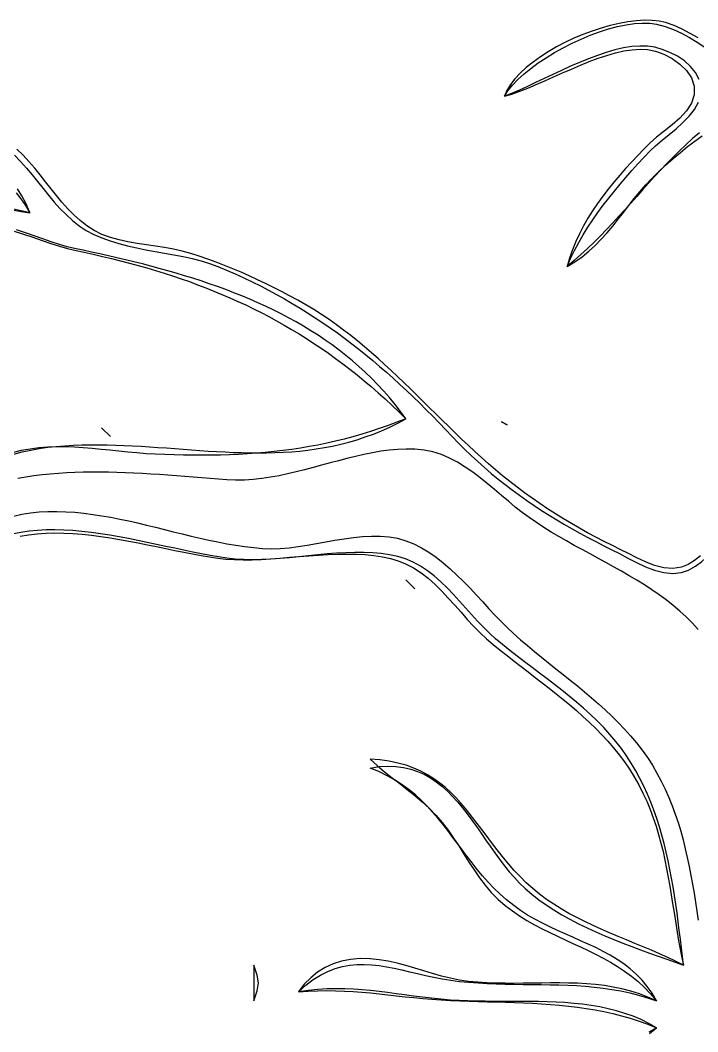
# Model space of a CAD drawing. Extents: x 0 to 411, y 0 to 483.
# Drawn here: x 247.9 to 323.6, y 261.5 to 374.5 of the extents above; entities that cross this region are included whole.
import ezdxf

# ---------------------------------------------------------------- set-up
doc = ezdxf.new("R2010")
doc.units = 0
for name, color, linetype in [('C18', 18, 'CONTINUOUS'), ('C19', 19, 'CONTINUOUS'), ('C27', 27, 'CONTINUOUS'), ('C29', 29, 'CONTINUOUS'), ('C59', 59, 'CONTINUOUS'), ('C7', 7, 'CONTINUOUS')]:
    doc.layers.add(name, color=color, linetype=linetype)

msp = doc.modelspace()

# ---------------------------------------------------------------- linework, layer by layer
at = {"layer": 'C18'}
for points in [[(323.7568, 367.8872), (323.3571, 368.6492), (322.7975, 369.3381), (322.1123, 369.9477), (321.3356, 370.4717), (320.5018, 370.9041), (319.6449, 371.2385), (318.7993, 371.4688), (317.9992, 371.5887), (317.1375, 371.6103), (316.2404, 371.5436), (315.3131, 371.3974), (314.3605, 371.1806), (313.3877, 370.9022), (312.4, 370.571), (311.4023, 370.1961), (310.3998, 369.7863), (309.3975, 369.3505), (308.4005, 368.8977), (307.4141, 368.4367), (306.4431, 367.9766), (305.4928, 367.5261), (304.5683, 367.0943), (303.6745, 366.6901), (302.8167, 366.3223), (302, 366), (302.407, 366.6159), (302.9165, 367.2401), (303.5192, 367.8675), (304.2057, 368.4929), (304.9668, 369.1113), (305.7931, 369.7175), (306.6754, 370.3064), (307.6043, 370.8729), (308.5705, 371.4118), (309.5647, 371.9182), (310.5776, 372.3867), (311.6, 372.8124), (312.6224, 373.1901), (313.6356, 373.5146), (314.6302, 373.781), (315.5971, 373.984), (316.5268, 374.1185), (317.41, 374.1794), (318.2375, 374.1616), (319, 374.0601), (319.9667, 373.807), (320.8964, 373.4568), (321.7977, 373.0302), (322.6789, 372.5484), (323.5486, 372.0324), (324.4152, 371.5032)], [(323.7905, 361.9333), (323.0254, 361.2687), (322.2806, 360.5894), (321.5538, 359.8971), (320.8429, 359.1933), (320.1456, 358.4796), (319.4597, 357.7576), (318.7828, 357.0288), (318.1127, 356.2949), (317.4473, 355.5574), (316.7841, 354.8178), (316.121, 354.0779), (315.4558, 353.339), (314.7862, 352.6028), (314.1099, 351.871), (313.4246, 351.1449), (312.7282, 350.4263), (312.0184, 349.7167), (311.2929, 349.0177), (310.5495, 348.3309), (309.7859, 347.6578), (309, 347), (309.4041, 347.9057), (309.8417, 348.796), (310.3105, 349.6714), (310.8084, 350.5322), (311.3333, 351.379), (311.883, 352.2122), (312.4555, 353.0322), (313.0487, 353.8395), (313.6604, 354.6346), (314.2884, 355.418), (314.9307, 356.1899), (315.5852, 356.951), (316.2498, 357.7017), (316.9222, 358.4424), (317.6004, 359.1736), (318.2824, 359.8958), (318.8999, 360.4858), (319.6179, 361.0951), (320.3947, 361.7271), (321.1881, 362.3847), (321.9564, 363.0712), (322.6576, 363.7897), (323.2499, 364.5434), (323.6912, 365.3354)], [(247.2785, 359.4246), (247.9569, 358.7226), (248.6071, 357.9904), (249.2371, 357.2371), (249.8549, 356.472), (250.4682, 355.7041), (251.0849, 354.9427), (251.7131, 354.197), (252.3604, 353.4761), (253.0349, 352.7891), (253.7444, 352.1453), (254.4968, 351.5538), (255.3001, 351.0239), (256.1419, 350.5708), (257.0314, 350.1802), (257.962, 349.8438), (258.9273, 349.5531), (259.9209, 349.2998), (260.9364, 349.0756), (261.9674, 348.872), (263.0074, 348.6808), (264.0499, 348.4935), (265.0887, 348.3018), (266.1171, 348.0973), (267.1289, 347.8717), (268.1176, 347.6166), (269.0768, 347.3236), (270, 346.9845), (270.9752, 346.5806), (271.9366, 346.1633), (272.8846, 345.7327), (273.8196, 345.2889), (274.7418, 344.832), (275.6517, 344.3622), (276.5496, 343.8796), (277.4359, 343.3843), (278.3109, 342.8764), (279.175, 342.3561), (280.0287, 341.8235), (280.8721, 341.2787), (281.7058, 340.7218), (282.53, 340.1529), (283.3452, 339.5723), (284.1517, 338.9799), (284.9499, 338.376), (285.74, 337.7607), (286.5226, 337.134), (287.2979, 336.4961), (288.0664, 335.8472), (288.8283, 335.1873), (289.5841, 334.5166), (290.3341, 333.8352), (291.0787, 333.1432), (291.8182, 332.4407), (292.5531, 331.728), (293.2836, 331.005), (294.0101, 330.272), (294.7331, 329.529), (295.4528, 328.7762), (296.1697, 328.0138), (296.8625, 327.2869), (297.5696, 326.5766), (298.2904, 325.8826), (299.0245, 325.2045), (299.7714, 324.5421), (300.5306, 323.895), (301.3019, 323.2629), (302.0846, 322.6455), (302.8784, 322.0426), (303.6827, 321.4537), (304.4973, 320.8787), (305.3215, 320.3171), (306.155, 319.7687), (306.9973, 319.2332), (307.848, 318.7102), (308.7066, 318.1995), (309.5728, 317.7007), (310.4459, 317.2135), (311.3256, 316.7376), (312.2115, 316.2728), (313.1031, 315.8187), (314, 315.375), (314.8599, 314.933), (315.7825, 314.4393), (316.7527, 313.9376), (317.7555, 313.4711), (318.7757, 313.0833), (319.7984, 312.8178), (320.8085, 312.7179), (321.7909, 312.8271)], [(247.0349, 353.326), (248.0267, 353.133), (249, 353), (248.5768, 353.9836), (248.1158, 354.8775), (247.6188, 355.6849)], [(247.2052, 326.0276), (248.1453, 326.2853), (249.0912, 326.5034), (250.0429, 326.6794), (251, 326.8109), (251.9512, 326.907), (252.9017, 326.9815), (253.8515, 327.0358), (254.8005, 327.0714), (255.7486, 327.0898), (256.696, 327.0926), (257.6426, 327.0813), (258.5883, 327.0573), (259.5331, 327.0222), (260.477, 326.9775), (261.4201, 326.9248), (262.3622, 326.8654), (263.3033, 326.8009), (264.2435, 326.7329), (265.1827, 326.6629), (266.1209, 326.5922), (267.058, 326.5226), (267.9941, 326.4554), (268.9292, 326.3923), (269.8631, 326.3346), (270.796, 326.2839), (271.7277, 326.2418), (272.6583, 326.2096), (273.5877, 326.1891), (274.516, 326.1815), (275.443, 326.1886), (276.3688, 326.2117), (277.2934, 326.2524), (278.2167, 326.3122), (279.1388, 326.3925), (280.0595, 326.4951), (280.9789, 326.6212), (281.897, 326.7725), (282.8138, 326.9504), (283.7291, 327.1564), (284.643, 327.3922), (285.5556, 327.6591), (286.4667, 327.9587), (287.3763, 328.2925), (288.2845, 328.662), (289.1912, 329.0688), (290.0963, 329.5142), (291, 330), (290.4051, 330.812), (289.792, 331.5995), (289.1612, 332.363), (288.5132, 333.103), (287.8483, 333.82), (287.1672, 334.5144), (286.4703, 335.1868), (285.7581, 335.8376), (285.031, 336.4673), (284.2896, 337.0765), (283.5343, 337.6655), (282.7656, 338.2349), (281.9841, 338.7852), (281.1901, 339.3168), (280.3842, 339.8302), (279.5669, 340.326), (278.7386, 340.8046), (277.8998, 341.2664), (277.051, 341.7121), (276.1927, 342.142), (275.3254, 342.5567), (274.4496, 342.9566), (273.5657, 343.3422), (272.6742, 343.714), (271.7756, 344.0725), (270.8705, 344.4182), (269.9592, 344.7516), (269.0423, 345.0731), (268.1202, 345.3833), (267.1934, 345.6826), (266.2625, 345.9715), (265.3279, 346.2505), (264.39, 346.52), (263.4495, 346.7807), (262.5066, 347.0329), (261.5621, 347.2771), (260.6162, 347.5139), (259.6695, 347.7437), (258.7226, 347.967), (257.7758, 348.1843), (256.8296, 348.396), (255.8846, 348.6027), (254.9412, 348.8049), (254, 349.003), (253.1741, 349.2027), (252.301, 349.4584), (251.3883, 349.7558), (250.444, 350.0804), (249.4761, 350.4176), (248.4923, 350.7532), (247.5007, 351.0726)], [(321.7908, 312.8271), (322.5758, 313.0984), (323.3371, 313.5214), (324.0749, 314.0756), (324.7891, 314.7406), (325.48, 315.496), (326.1476, 316.3215), (326.7921, 317.1966), (327.4136, 318.101), (328.0122, 319.0143), (328.588, 319.916), (329.1412, 320.7859), (329.6718, 321.6034), (330.18, 322.3482), (330.6659, 323)], [(290.9606, 314.3425), (290.0853, 314.6058), (289.1783, 314.8038), (288.2424, 314.943), (287.2811, 315.0295), (286.2973, 315.0697), (285.2943, 315.07), (284.2751, 315.0367), (283.2431, 314.9762), (282.2013, 314.8947), (281.1529, 314.7986), (280.101, 314.6942), (279.0488, 314.5879), (277.9995, 314.486), (276.9562, 314.3949), (275.9221, 314.3208), (274.9004, 314.2701), (273.8941, 314.2492), (272.9065, 314.2643), (271.9407, 314.3219), (271, 314.4282), (270.083, 314.5693), (269.1432, 314.7317), (268.1826, 314.9119), (267.2034, 315.1068), (266.2079, 315.3132), (265.1983, 315.5278), (264.1767, 315.7474), (263.1454, 315.9687), (262.1065, 316.1885), (261.0622, 316.4037), (260.0148, 316.6108), (258.9665, 316.8069), (257.9194, 316.9885), (256.8757, 317.1525), (255.8377, 317.2956), (254.8074, 317.4146), (253.7873, 317.5063), (252.7793, 317.5674), (251.7858, 317.5948), (250.8089, 317.5851), (249.8508, 317.5352), (248.9138, 317.4418), (248, 317.3017)], [(248, 317.3016), (246.9807, 317.0907)], [(318.2049, 261.3703), (319, 262), (318.1434, 262.4794), (317.2682, 262.904), (316.3758, 263.2769), (315.4674, 263.6016), (314.5443, 263.8813), (313.608, 264.1194), (312.6598, 264.3193), (311.7009, 264.4842), (310.7327, 264.6174), (309.7566, 264.7225), (308.7738, 264.8025), (307.7857, 264.861), (306.7937, 264.9012), (305.799, 264.9264), (304.803, 264.9401), (303.8071, 264.9454), (302.8125, 264.9458), (301.8205, 264.9446), (300.8326, 264.9451), (299.8501, 264.9507), (298.8742, 264.9646), (297.9063, 264.9903), (296.9478, 265.031), (296, 265.0902), (294.9137, 265.1813), (293.8618, 265.2891), (292.8393, 265.4092), (291.8417, 265.5374), (290.8643, 265.6694), (289.9023, 265.801), (288.9511, 265.9279), (288.0059, 266.0458), (287.0622, 266.1505), (286.1152, 266.2377), (285.1602, 266.3031), (284.1925, 266.3425), (283.2075, 266.3516), (282.2004, 266.3262), (281.1666, 266.262), (280.1013, 266.1546), (279, 266), (279.8312, 266.7445), (280.6555, 267.3696), (281.4743, 267.8831), (282.2892, 268.2932), (283.1016, 268.6077), (283.9131, 268.8347), (284.7251, 268.9822), (285.5393, 269.0581), (286.357, 269.0705), (287.1798, 269.0274), (288.0093, 268.9367), (288.8469, 268.8065), (289.6941, 268.6447), (290.5524, 268.4593), (291.4235, 268.2584), (292.3086, 268.0499), (293.2095, 267.8418), (294.1276, 267.6421), (295.0643, 267.4589), (296.0213, 267.3), (297, 267.1736), (298.0339, 267.0736), (299.0612, 266.997), (300.0824, 266.9403), (301.098, 266.8999), (302.1085, 266.8724), (303.1144, 266.8542), (304.1162, 266.842), (305.1145, 266.8322), (306.1097, 266.8214), (307.1023, 266.806), (308.0929, 266.7826), (309.082, 266.7477), (310.07, 266.6978), (311.0575, 266.6294), (312.045, 266.5391), (313.033, 266.4234), (314.0221, 266.2787), (315.0126, 266.1017), (316.0051, 265.8888), (317.0002, 265.6365), (317.9983, 265.3414), (319, 265), (318.5118, 265.8466), (317.97, 266.621), (317.3787, 267.3293), (316.7422, 267.9774), (316.0645, 268.5714), (315.35, 269.1174), (314.6027, 269.6213), (313.8268, 270.0892), (313.0265, 270.5271), (312.2061, 270.9411), (311.3696, 271.3371), (310.5213, 271.7212), (309.6653, 272.0994), (308.8058, 272.4778), (307.9471, 272.8624), (307.0932, 273.2592), (306.2483, 273.6742), (305.4167, 274.1135), (304.6025, 274.5831), (303.81, 275.089), (303.0432, 275.6373), (302.2588, 276.2648), (301.5229, 276.9147), (300.8303, 277.5842), (300.1758, 278.2702), (299.554, 278.9698), (298.9599, 279.6803), (298.388, 280.3986), (297.8332, 281.1219), (297.2903, 281.8473), (296.7539, 282.5718), (296.2189, 283.2925), (295.6799, 284.0066), (295.1319, 284.7112), (294.5694, 285.4032), (293.9873, 286.08), (293.3803, 286.7384), (292.7433, 287.3757), (292.0708, 287.9889), (291.3578, 288.5751), (290.5989, 289.1315), (289.7889, 289.655), (288.9226, 290.1429), (287.9947, 290.5922), (287, 291), (288.0133, 291.1525), (288.9713, 291.2122), (289.8774, 291.1843), (290.7346, 291.0738), (291.5461, 290.886), (292.3153, 290.6259), (293.0451, 290.2986), (293.739, 289.9092), (294.4, 289.4629), (295.0313, 288.9648), (295.6362, 288.4201), (296.2178, 287.8337), (296.7793, 287.2109), (297.324, 286.5568), (297.8551, 285.8765), (298.3756, 285.1751), (298.8889, 284.4577), (299.3982, 283.7295), (299.9065, 282.9956), (300.4172, 282.261), (300.9334, 281.531), (301.4583, 280.8106), (301.9951, 280.1049), (302.5471, 279.4192), (303.1173, 278.7584), (303.7091, 278.1278), (304.3256, 277.5324), (305.0602, 276.8967), (305.8405, 276.2887), (306.6621, 275.7069), (307.5209, 275.1504), (308.4127, 274.6177), (309.3332, 274.1079), (310.2782, 273.6195), (311.2436, 273.1515), (312.2251, 272.7025), (313.2185, 272.2715), (314.2195, 271.8573), (315.2241, 271.4585), (316.2279, 271.074), (317.2268, 270.7026), (318.2166, 270.3431), (319.193, 269.9943), (320.1518, 269.655), (321.0889, 269.3239), (322, 269), (321.8882, 269.9605), (321.7762, 270.926), (321.6622, 271.8953), (321.545, 272.8677), (321.4229, 273.8421), (321.2945, 274.8178), (321.1582, 275.7937), (321.0126, 276.769), (320.8561, 277.7427), (320.6873, 278.7139), (320.5046, 279.6818), (320.3065, 280.6453), (320.0916, 281.6037), (319.8583, 282.5559), (319.6052, 283.501), (319.3306, 284.4382), (319.0332, 285.3665), (318.7115, 286.2851), (318.3638, 287.1929), (317.9888, 288.0891), (317.5848, 288.9728), (317.1505, 289.8431), (316.6843, 290.6989), (316.1847, 291.5395), (315.6502, 292.3639), (315.0793, 293.1713), (314.4706, 293.9606), (313.802, 294.7551), (313.1027, 295.5213), (312.3757, 296.2619), (311.624, 296.9795), (310.8507, 297.6769), (310.0589, 298.3566), (309.2517, 299.0215), (308.432, 299.6741), (307.6031, 300.3171), (306.7678, 300.9533), (305.9294, 301.5852), (305.0909, 302.2157), (304.2553, 302.8473), (303.4257, 303.4827), (302.6052, 304.1247), (301.7969, 304.7759), (301.0038, 305.439), (300.329, 306.0489), (299.6609, 306.7108), (298.9959, 307.4129), (298.331, 308.1429), (297.6628, 308.889), (296.988, 309.6391), (296.3034, 310.3812), (295.6057, 311.1033), (294.8916, 311.7933), (294.1578, 312.4393), (293.4011, 313.0293), (292.6181, 313.5511), (291.8057, 313.9929), (290.9606, 314.3426)]]:
    msp.add_lwpolyline(points, dxfattribs=at)
at = {"layer": 'C19'}
msp.add_lwpolyline([(274, 269), (274, 265), (274.3994, 266.1198), (274.5326, 266.9999), (274.3994, 267.88), (274, 269)], dxfattribs=at)
at = {"layer": 'C27'}
for points in [[(257, 329), (258, 328), (257, 329)], [(323.6703, 306.4624), (323.0089, 307.184), (322.3167, 307.8724), (321.5959, 308.5299), (320.8489, 309.159), (320.0781, 309.7622), (319.2857, 310.3418), (318.4741, 310.9003), (317.6457, 311.4401), (316.8027, 311.9638), (315.9475, 312.4736), (315.0825, 312.972), (314.2099, 313.4616), (313.3321, 313.9446), (312.4514, 314.4236), (311.5702, 314.9009), (310.6908, 315.3791), (309.8155, 315.8605), (308.9467, 316.3475), (308.0866, 316.8427), (307.2377, 317.3484), (306.4023, 317.8671), (305.5826, 318.4012), (304.781, 318.9531), (304, 319.5254), (303.222, 320.1354), (302.4465, 320.776), (301.6698, 321.4354), (300.8882, 322.1019), (300.0981, 322.764), (299.2959, 323.41), (298.4778, 324.0283), (297.6402, 324.6072), (296.7794, 325.1351), (295.8918, 325.6003), (294.9737, 325.9912), (294.0215, 326.2962), (293.0315, 326.5036), (292, 326.6018), (291.0463, 326.611), (290.0954, 326.5701), (289.1466, 326.4843), (288.1996, 326.3588), (287.254, 326.1986), (286.3094, 326.009), (285.3654, 325.7952), (284.4216, 325.5622), (283.4776, 325.3153), (282.5329, 325.0596), (281.5872, 324.8002), (280.64, 324.5424), (279.691, 324.2913), (278.7398, 324.0521), (277.7859, 323.8298), (276.8289, 323.6298), (275.8684, 323.4571), (274.9041, 323.3169), (273.9355, 323.2143), (272.9622, 323.1546), (271.9838, 323.1429), (271, 323.1844), (270.0671, 323.2521), (269.1306, 323.3229), (268.191, 323.3957), (267.2487, 323.4696), (266.3042, 323.5433), (265.358, 323.6158), (264.4105, 323.686), (263.4622, 323.7528), (262.5134, 323.8153), (261.5648, 323.8722), (260.6168, 323.9225), (259.6697, 323.9651), (258.7241, 323.999), (257.7805, 324.023), (256.8393, 324.0361), (255.9009, 324.0372), (254.9658, 324.0253), (254.0345, 323.9992), (253.1075, 323.9579), (252.1851, 323.9002), (251.2679, 323.8252), (250.3563, 323.7317), (249.4508, 323.6186), (248.5519, 323.4849), (247.6599, 323.3295)], [(247.1496, 319.1367), (248.1092, 319.3343), (249.0708, 319.4883), (250.0344, 319.5937), (251, 319.6458), (252.0107, 319.6507), (253.0194, 319.6177), (254.026, 319.5501), (255.0309, 319.4507), (256.0341, 319.3226), (257.0358, 319.169), (258.0362, 318.9928), (259.0355, 318.7972), (260.0338, 318.5852), (261.0312, 318.3598), (262.028, 318.1241), (263.0243, 317.8813), (264.0202, 317.6342), (265.0159, 317.3861), (266.0117, 317.1399), (267.0076, 316.8987), (268.0038, 316.6657), (269.0005, 316.4437), (269.9979, 316.236), (270.996, 316.0456), (271.9951, 315.8754), (272.9954, 315.7287), (273.9969, 315.6084), (275, 315.5177), (275.9654, 315.4831), (276.9495, 315.5145), (277.9493, 315.6002), (278.9617, 315.7287), (279.9838, 315.8883), (281.0125, 316.0675), (282.0448, 316.2546), (283.0777, 316.438), (284.1081, 316.6062), (285.1331, 316.7475), (286.1496, 316.8504), (287.1547, 316.9032), (288.1453, 316.8944), (289.1184, 316.8122), (290.0709, 316.6453), (291, 316.3819), (291.8847, 316.0296), (292.7429, 315.5974), (293.5765, 315.0941), (294.3872, 314.5281), (295.1772, 313.9083), (295.9482, 313.2431), (296.7022, 312.5413), (297.4412, 311.8114), (298.1669, 311.0622), (298.8814, 310.3022), (299.5866, 309.54), (300.2843, 308.7844), (300.9765, 308.044), (301.6652, 307.3273), (302.3521, 306.6431), (303.0393, 306), (303.7996, 305.3278), (304.5732, 304.6667), (305.3575, 304.0142), (306.1502, 303.3684), (306.9489, 302.727), (307.751, 302.0878), (308.5542, 301.4487), (309.356, 300.8075), (310.154, 300.162), (310.9457, 299.5102), (311.7287, 298.8497), (312.5006, 298.1784), (313.2589, 297.4942), (314.0012, 296.795), (314.725, 296.0784), (315.428, 295.3424), (316.1076, 294.5848), (316.7615, 293.8034), (317.3873, 292.9961), (317.9821, 292.1582), (318.5351, 291.3025), (319.0483, 290.4301), (319.5238, 289.5419), (319.9635, 288.6389), (320.3695, 287.7221), (320.744, 286.7925), (321.0888, 285.8511), (321.4061, 284.8989), (321.698, 283.9368), (321.9664, 282.9659), (322.2134, 281.9872), (322.4411, 281.0016), (322.6515, 280.0101), (322.8467, 279.0137), (323.0286, 278.0135), (323.1994, 277.0104), (323.3612, 276.0053), (323.5158, 274.9994), (323.6655, 273.9935)]]:
    msp.add_lwpolyline(points, dxfattribs=at)
at = {"layer": 'C29'}
msp.add_lwpolyline([(301.6667, 329.6667), (302.3333, 329.3333), (301.6666, 329.6666)], dxfattribs=at)
at = {"layer": 'C59'}
msp.add_lwpolyline([(291, 312), (292, 311), (291, 312)], dxfattribs=at)
at = {"layer": 'C7'}
for points in [[(323.6486, 372.5151), (322.7745, 373.021), (321.8811, 373.4876), (320.9593, 373.8966), (320, 374.2299), (319.2833, 374.3913), (318.4967, 374.4776), (317.6493, 374.4926), (316.7501, 374.4397), (315.808, 374.3227), (314.8322, 374.145), (313.8316, 373.9103), (312.8154, 373.6222), (311.7925, 373.2843), (310.7719, 372.9002), (309.7628, 372.4735), (308.7742, 372.0079), (307.815, 371.5068), (306.8943, 370.974), (306.0212, 370.413), (305.2047, 369.8274), (304.4538, 369.2209), (303.7776, 368.597), (303.185, 367.9594), (302.6852, 367.3116), (302.2872, 366.6572), (302, 366), (302.8385, 366.2506), (303.7151, 366.5585), (304.6247, 366.9134), (305.5622, 367.3055), (306.5226, 367.7247), (307.5008, 368.1608), (308.4919, 368.604), (309.4907, 369.0441), (310.4923, 369.4711), (311.4915, 369.875), (312.4834, 370.2457), (313.463, 370.5732), (314.4251, 370.8475), (315.3647, 371.0585), (316.2768, 371.1961), (317.1564, 371.2504), (317.9984, 371.2114), (318.8929, 371.0334), (319.833, 370.6948), (320.7615, 370.2114), (321.6207, 369.5988), (322.3534, 368.8726), (322.902, 368.0484), (323.2092, 367.142), (323.2176, 366.169)], [(323.2175, 366.169), (322.908, 365.2352), (322.3409, 364.3716), (321.5918, 363.5692), (320.7359, 362.8189), (319.8487, 362.1118), (319.0057, 361.4388), (318.2824, 360.7909)], [(318.2824, 360.7908), (317.5936, 360.0961), (316.9065, 359.3885), (316.2241, 358.6677), (315.5499, 357.9334), (314.8871, 357.1851), (314.2388, 356.4227), (313.6084, 355.6456), (312.999, 354.8537), (312.414, 354.0465), (311.8566, 353.2237), (311.33, 352.385), (310.8375, 351.5301), (310.3823, 350.6586), (309.9678, 349.7701), (309.597, 348.8645), (309.2733, 347.9412), (309, 347), (309.8724, 347.5162), (310.6842, 348.0854), (311.4431, 348.7012), (312.1567, 349.3578), (312.8324, 350.049), (313.478, 350.7688), (314.1011, 351.5112), (314.7091, 352.27), (315.3098, 353.0394), (315.9107, 353.8131), (316.5194, 354.5852), (317.1436, 355.3496), (317.7907, 356.1003), (318.4684, 356.8311), (319.1844, 357.5362), (320.0212, 358.3053), (320.8476, 359.0362), (321.6651, 359.7296), (322.4754, 360.3863), (323.2802, 361.007), (324.0813, 361.5923)], [(321.7908, 313.4429), (320.8081, 313.2829), (319.8001, 313.3598), (318.7844, 313.6188), (317.7789, 314.0048), (316.8011, 314.4629), (315.8689, 314.9381), (315, 315.3757), (314.068, 315.8316), (313.1407, 316.3), (312.2186, 316.7811), (311.3025, 317.2752), (310.3929, 317.7826), (309.4905, 318.3033), (308.5959, 318.8377), (307.7098, 319.386), (306.8327, 319.9485), (305.9654, 320.5253), (305.1084, 321.1167), (304.2623, 321.7229), (303.4279, 322.3442), (302.6057, 322.9808), (301.7964, 323.633), (301.0007, 324.3009), (300.2251, 324.9745), (299.4618, 325.655), (298.7094, 326.3412), (297.9666, 327.0325), (297.2323, 327.7277), (296.5052, 328.426), (295.7841, 329.1266), (295.0677, 329.8284), (294.3548, 330.5305), (293.6442, 331.2321), (292.9346, 331.9323), (292.2247, 332.63), (291.5134, 333.3244), (290.7995, 334.0147), (290.0815, 334.6997), (289.3585, 335.3788), (288.629, 336.0509), (287.8919, 336.7151), (287.1459, 337.3705), (286.3898, 338.0161), (285.6223, 338.6512), (284.8422, 339.2747), (284.0483, 339.8858), (283.2394, 340.4835), (282.4141, 341.0669), (281.5713, 341.6351), (280.7097, 342.1872), (279.8281, 342.7222), (278.9253, 343.2393), (278, 343.7376), (277.1153, 344.1944), (276.224, 344.645), (275.3259, 345.0877), (274.4213, 345.5208), (273.5102, 345.9427), (272.5927, 346.3516), (271.669, 346.7458), (270.739, 347.1238), (269.803, 347.4838), (268.861, 347.8242), (267.9131, 348.1432), (266.9593, 348.4392), (266, 348.7106), (265.0423, 348.9353), (264.0508, 349.1172), (263.0361, 349.2728), (262.0087, 349.4188), (260.9793, 349.5719), (259.9585, 349.7485), (258.9569, 349.9654), (257.9851, 350.2392), (257.0538, 350.5865), (256.1736, 351.0239), (255.3631, 351.5413), (254.6073, 352.1236), (253.898, 352.7612), (253.2268, 353.4445), (252.5854, 354.1641), (251.9655, 354.9104), (251.3588, 355.6739), (250.757, 356.445), (250.1519, 357.2143), (249.535, 357.9722), (248.8982, 358.7092), (248.2332, 359.4158), (247.5315, 360.0824)], [(247.4554, 355.2151), (247.9903, 354.5352), (248.5054, 353.7973), (249, 353), (248.0234, 353.1931), (247.036, 353.4313)], [(247.2393, 350.9284), (248.289, 350.6035), (249.3332, 350.2566), (250.3583, 349.9051), (251.351, 349.5664), (252.2978, 349.2579), (253.1853, 348.9969), (254, 348.8009), (255.0443, 348.5831), (256.0782, 348.3577), (257.1017, 348.1246), (258.1151, 347.8833), (259.1186, 347.6337), (260.1123, 347.3755), (261.0964, 347.1083), (262.0712, 346.8319), (263.0368, 346.546), (263.9933, 346.2504), (264.9411, 345.9448), (265.8803, 345.6289), (266.811, 345.3024), (267.7336, 344.9651), (268.6481, 344.6166), (269.5547, 344.2568), (270.4537, 343.8852), (271.3452, 343.5018), (272.2295, 343.1061), (273.1066, 342.6979), (273.9769, 342.277), (274.8405, 341.8429), (275.6976, 341.3956), (276.5484, 340.9347), (277.393, 340.4599), (278.2317, 339.971), (279.0647, 339.4676), (279.8921, 338.9496), (280.7141, 338.4166), (281.531, 337.8683), (282.3429, 337.3045), (283.15, 336.7249), (283.9525, 336.1293), (284.7507, 335.5173), (285.5446, 334.8887), (286.3344, 334.2432), (287.1205, 333.5805), (287.9029, 332.9004), (288.6819, 332.2025), (289.4576, 331.4867), (290.2302, 330.7526), (291, 330), (290.0076, 329.6068), (289.0189, 329.2373), (288.0332, 328.8908), (287.0503, 328.5669), (286.0694, 328.2648), (285.0903, 327.9842), (284.1124, 327.7242), (283.1352, 327.4845), (282.1582, 327.2644), (281.181, 327.0633), (280.203, 326.8806), (279.2238, 326.7159), (278.243, 326.5684), (277.26, 326.4377), (276.2743, 326.3231), (275.2855, 326.224), (274.2931, 326.14), (273.2965, 326.0703), (272.2954, 326.0145), (271.2893, 325.9719), (270.2776, 325.9421), (269.2598, 325.9243), (268.2356, 325.918), (267.2044, 325.9227), (266.1657, 325.9377), (265.119, 325.9625), (264.0639, 325.9966), (263, 326.0393), (261.9756, 326.0965), (260.9588, 326.1742), (259.9485, 326.2668), (258.9439, 326.3684), (257.9441, 326.4733), (256.9483, 326.5757), (255.9555, 326.6699), (254.9649, 326.7501), (253.9755, 326.8107), (252.9865, 326.8457), (251.997, 326.8495), (251.0061, 326.8164), (250.013, 326.7406), (249.0167, 326.6162), (248.0163, 326.4377), (247.011, 326.1992)], [(247.9166, 316.8874), (248.8553, 317.0449), (249.8139, 317.1539), (250.7906, 317.2179), (251.783, 317.2403), (252.7893, 317.2246), (253.8072, 317.1741), (254.8349, 317.0922), (255.8701, 316.9825), (256.9108, 316.8482), (257.9549, 316.6929), (259.0004, 316.5199), (260.0453, 316.3326), (261.0873, 316.1345), (262.1245, 315.929), (263.1549, 315.7195), (264.1762, 315.5094), (265.1865, 315.3022), (266.1837, 315.1012), (267.1657, 314.9099), (268.1305, 314.7316), (269.0759, 314.5699), (270, 314.4282), (270.9013, 314.3259), (271.8398, 314.2675), (272.8111, 314.2473), (273.8109, 314.2595), (274.8349, 314.2982), (275.8787, 314.3578), (276.9381, 314.4324), (278.0086, 314.5162), (279.086, 314.6035), (280.1659, 314.6884), (281.2441, 314.7652), (282.3161, 314.828), (283.3777, 314.8712), (284.4245, 314.8889), (285.4522, 314.8753), (286.4565, 314.8247), (287.433, 314.7312), (288.3775, 314.5891), (289.2856, 314.3926), (290.153, 314.1359), (290.9753, 313.8132), (291.8557, 313.3572), (292.6942, 312.8083), (293.4965, 312.1812), (294.268, 311.4906), (295.0146, 310.7512), (295.7418, 309.9775), (296.4552, 309.1844), (297.1607, 308.3863), (297.8636, 307.5981), (298.5699, 306.8344), (299.2849, 306.1097), (300.0146, 305.439), (300.768, 304.7984), (301.5315, 304.1688), (302.3031, 303.5483), (303.081, 302.9349), (303.8633, 302.3266), (304.648, 301.7214), (305.4332, 301.1174), (306.2171, 300.5126), (306.9977, 299.905), (307.7732, 299.2926), (308.5416, 298.6735), (309.301, 298.0457), (310.0495, 297.4072), (310.7852, 296.7561), (311.5063, 296.0903), (312.2108, 295.4079), (312.8968, 294.7069), (313.5623, 293.9853), (314.2056, 293.2412), (314.8247, 292.4726), (315.4177, 291.6775), (315.9826, 290.8539), (316.5177, 290), (317.0251, 289.1061), (317.4876, 288.2029), (317.9083, 287.291), (318.2901, 286.3708), (318.6362, 285.443), (318.9496, 284.5079), (319.2332, 283.5662), (319.4903, 282.6184), (319.7238, 281.665), (319.9367, 280.7065), (320.1322, 279.7434), (320.3132, 278.7763), (320.4829, 277.8057), (320.6442, 276.8322), (320.8002, 275.8562), (320.954, 274.8783), (321.1085, 273.899), (321.2669, 272.9188), (321.4322, 271.9383), (321.6075, 270.958), (321.7957, 269.9783), (322, 269), (321.1326, 269.4301), (320.2463, 269.8459), (319.3439, 270.2502), (318.4285, 270.6459), (317.5032, 271.0359), (316.5708, 271.4231), (315.6345, 271.8106), (314.6973, 272.2011), (313.7621, 272.5975), (312.8319, 273.0029), (311.9098, 273.4201), (310.9988, 273.852), (310.1018, 274.3016), (309.222, 274.7717), (308.3622, 275.2652), (307.5256, 275.7852), (306.715, 276.3344), (305.9336, 276.9158), (305.1844, 277.5324), (304.4507, 278.1967), (303.7598, 278.8756), (303.107, 279.5661), (302.4878, 280.2653), (301.8975, 280.9702), (301.3317, 281.6779), (300.7858, 282.3855), (300.2551, 283.09), (299.7352, 283.7886), (299.2214, 284.4783), (298.7091, 285.1561), (298.1939, 285.8191), (297.6712, 286.4644), (297.1363, 287.0892), (296.5847, 287.6903), (296.0118, 288.265), (295.4131, 288.8102), (294.784, 289.3231), (294.1199, 289.8007), (293.4163, 290.2401), (292.6686, 290.6384), (291.8722, 290.9926), (291.0225, 291.2998), (290.115, 291.557), (289.1451, 291.7614), (288.1083, 291.91), (287, 292), (287.7996, 291.2744), (288.6237, 290.5825), (289.4637, 289.913), (290.3111, 289.2546), (291.1573, 288.5961), (291.9938, 287.9261), (292.8122, 287.2333), (293.6037, 286.5065), (294.36, 285.7344), (295.0725, 284.9058), (295.7172, 284.0555), (296.3244, 283.1815), (296.9062, 282.292), (297.4748, 281.3956), (298.0424, 280.5007), (298.621, 279.6158), (299.2228, 278.7494), (299.86, 277.9099), (300.5446, 277.1057), (301.2888, 276.3453), (302.1049, 275.6373), (302.8956, 275.0419), (303.7041, 274.4916), (304.5277, 273.9807), (305.3639, 273.5033), (306.2101, 273.0539), (307.0636, 272.6266), (307.922, 272.2158), (308.7826, 271.8158), (309.6429, 271.4209), (310.5003, 271.0254), (311.3521, 270.6235), (312.1959, 270.2095), (313.0289, 269.7778), (313.8488, 269.3226), (314.6528, 268.8383), (315.4384, 268.3191), (316.203, 267.7592), (316.9441, 267.1531), (317.6589, 266.495), (318.3451, 265.7792), (319, 265), (318.0439, 265.425), (317.0812, 265.7867), (316.1121, 266.0899), (315.1369, 266.3397), (314.1562, 266.5408), (313.1702, 266.6983), (312.1793, 266.8171), (311.1839, 266.902), (310.1843, 266.9581), (309.1809, 266.9903), (308.1742, 267.0034), (307.1644, 267.0025), (306.1519, 266.9924), (305.1371, 266.9781), (304.1204, 266.9645), (303.1021, 266.9565), (302.0826, 266.9591), (301.0622, 266.9771), (300.0414, 267.0156), (299.0206, 267.0794), (298, 267.1736), (296.9818, 267.3194), (295.974, 267.5247), (294.9745, 267.7754), (293.9808, 268.0571), (292.9908, 268.3555), (292.0021, 268.6563), (291.0126, 268.9453), (290.0198, 269.2082), (289.0217, 269.4307), (288.0158, 269.5986), (287, 269.6975), (285.8898, 269.7125), (284.8311, 269.6241), (283.8257, 269.4311), (282.875, 269.132), (281.9807, 268.7256), (281.1444, 268.2105), (280.3678, 267.5854), (279.6525, 266.849), (279, 266), (280.0711, 266.0809), (281.1169, 266.1277), (282.1408, 266.1437), (283.146, 266.1324), (284.1357, 266.0971), (285.1133, 266.0413), (286.082, 265.9682), (287.0451, 265.8814), (288.0058, 265.7842), (288.9675, 265.68), (289.9333, 265.5721), (290.9066, 265.4641), (291.8907, 265.3592), (292.8888, 265.2609), (293.9042, 265.1725), (294.9402, 265.0975), (296, 265.0393), (297.0309, 264.9967), (298.0584, 264.9614), (299.0826, 264.9313), (300.1037, 264.904), (301.1216, 264.8774), (302.1364, 264.8492), (303.1483, 264.8174), (304.1573, 264.7796), (305.1635, 264.7336), (306.1669, 264.6773), (307.1677, 264.6084), (308.166, 264.5248), (309.1617, 264.4243), (310.1551, 264.3045), (311.1461, 264.1634), (312.1348, 263.9986), (313.1214, 263.8081), (314.1059, 263.5896), (315.0884, 263.3409), (316.069, 263.0598), (317.0477, 262.7441), (318.0247, 262.3915), (319, 262), (318.1504, 261.5178)], [(323.9256, 314.6963), (323.2298, 314.1609), (322.5182, 313.738), (321.7909, 313.4429)]]:
    msp.add_lwpolyline(points, dxfattribs=at)

doc.saveas('drawing.dxf')
